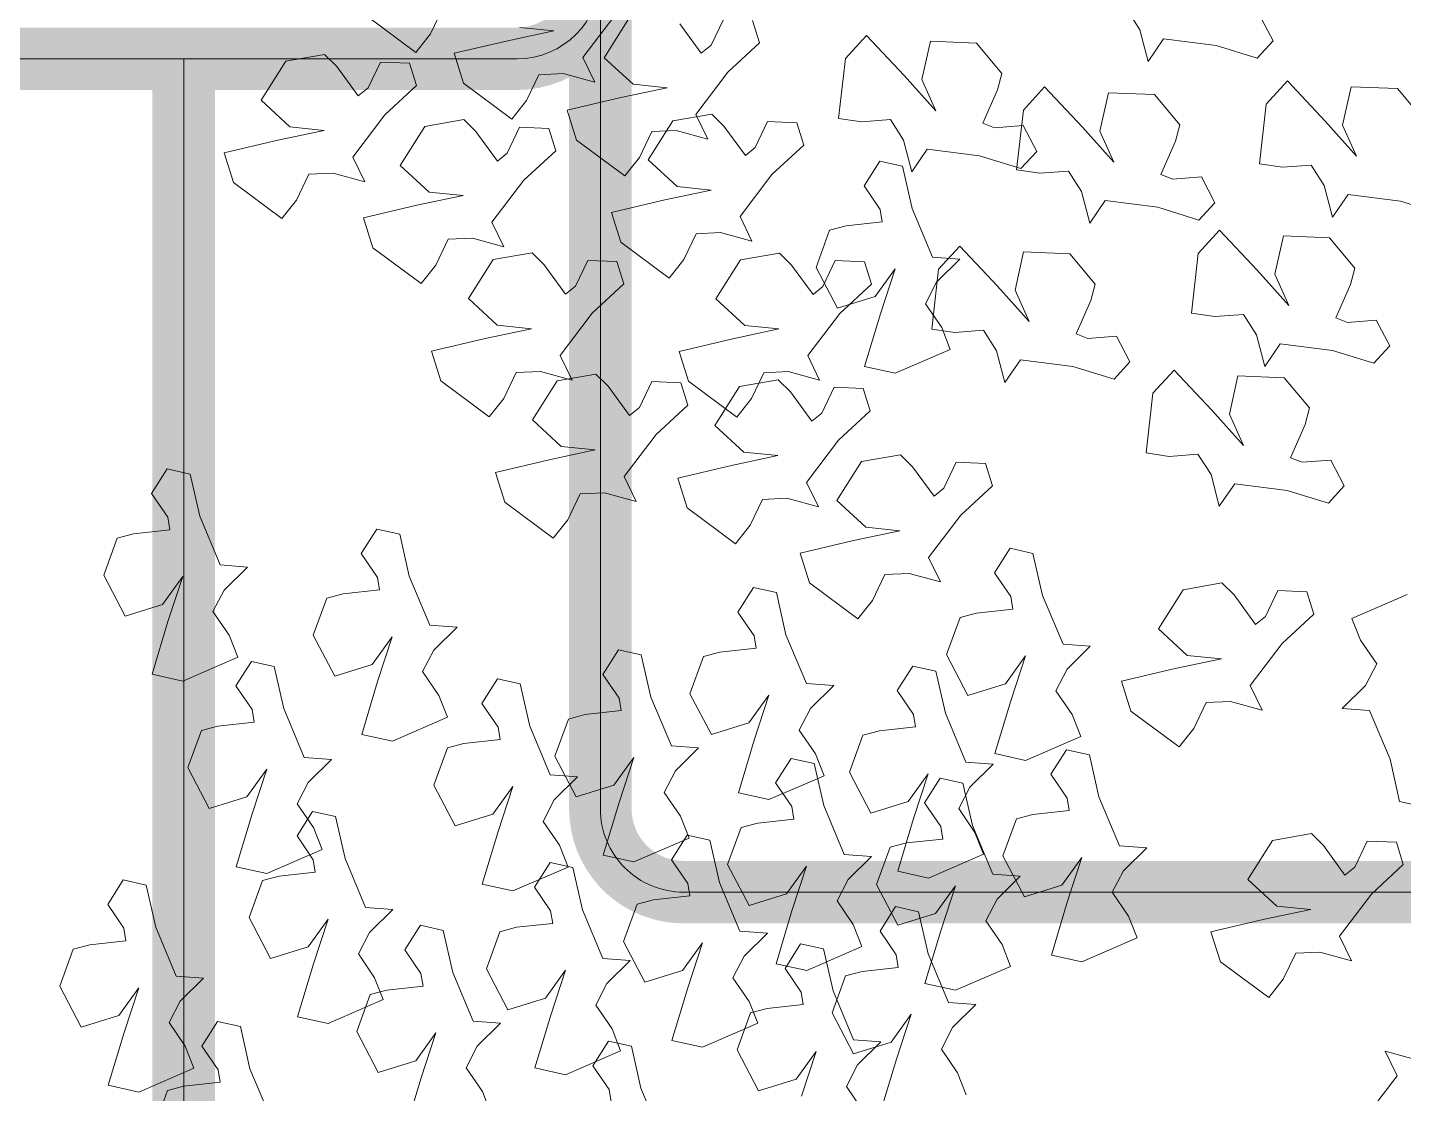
# Model space of a CAD drawing. Header units: metres. Extents: x 14 to 11050, y -346 to 476.
# Drawn here: x 221.737 to 222.397, y -218.548 to -218.037 of the extents above; entities that cross this region are included whole.
import ezdxf

# ---------------------------------------------------------------- set-up
doc = ezdxf.new("R2010")
doc.units = ezdxf.units.M
doc.linetypes.add('0', pattern=[0])
doc.layers.get('0').update_dxf_attribs({"color": 250, "linetype": '0', "lineweight": 20})
for name, color, linetype, lineweight in [('A-WALL', 250, 'Continuous', 20), ('ARBOLES', 86, 'Continuous', 0), ('baños', 140, 'Continuous', 0), ('muros bajitos', 252, 'Continuous', 5)]:
    doc.layers.add(name, color=color, linetype=linetype, lineweight=lineweight)
doc.layers.add('REVESTIMIENTO EXTERIOR', color=7, linetype='Continuous', lineweight=5, true_color=0xffdebd)
doc.styles.get("Standard").update_dxf_attribs({"font": 'arial.ttf', "height": 0.1875})

# ---------------------------------------------------------------- blocks, each defined once
blk = doc.blocks.new('TREES')
at = {"layer": 'ARBOLES', "color": 252, "true_color": 0x8da178}
for p, q in [((-0.01469, 0.10239), (-0.01225, 0.09926)), ((0.00963, 0.09947), (0.00703, 0.10347)), ((-0.01225, 0.09926), (-0.01041, 0.09423)), ((0.00731, 0.09642), (0.00963, 0.09947)), ((-0.01041, 0.09423), (-0.00825, 0.09816)), ((-0.00825, 0.09816), (0.00039, 0.09787)), ((0.00039, 0.09787), (0.00731, 0.09642)), ((-0.08021, 0.09457), (-0.08183, 0.09016)), ((-0.07396, 0.09128), (-0.07545, 0.09481)), ((-0.03863, 0.09457), (-0.04617, 0.09417)), ((-0.03404, 0.09004), (-0.03863, 0.09457)), ((-0.10253, 0.08619), (-0.09796, 0.09354)), ((-0.09563, 0.09324), (-0.09905, 0.0865)), ((-0.0833, 0.0887), (-0.08726, 0.09316)), ((-0.05666, 0.09413), (-0.05976, 0.09004)), ((-0.0499, 0.08818), (-0.05666, 0.09413)), ((-0.04617, 0.09417), (-0.04699, 0.0878)), ((0.01256, 0.09318), (0.00946, 0.08909)), ((0.01932, 0.08723), (0.01256, 0.09318)), ((0.02305, 0.09322), (0.02222, 0.08685)), ((0.03059, 0.09363), (0.02305, 0.09322)), ((0.03517, 0.08909), (0.03059, 0.09363)), ((-0.12768, 0.0877), (-0.12606, 0.0921)), ((-0.10763, 0.09009), (-0.11501, 0.08779)), ((-0.11323, 0.09013), (-0.10763, 0.09009)), ((-0.08183, 0.09016), (-0.0833, 0.0887)), ((-0.07868, 0.08602), (-0.07396, 0.09128)), ((-0.05976, 0.09004), (-0.05996, 0.08021)), ((-0.03451, 0.08729), (-0.03404, 0.09004)), ((-0.1382, 0.08957), (-0.12979, 0.08448)), ((-0.11501, 0.08779), (-0.12354, 0.08492)), ((-0.04423, 0.08293), (-0.0499, 0.08818)), ((-0.04699, 0.0878), (-0.04423, 0.08293)), ((-0.02688, 0.08848), (-0.02998, 0.0844)), ((-0.02012, 0.08253), (-0.02688, 0.08848)), ((-0.01639, 0.08852), (-0.01721, 0.08216)), ((-0.00885, 0.08893), (-0.01639, 0.08852)), ((-0.00426, 0.0844), (-0.00885, 0.08893)), ((0.00946, 0.08909), (0.00926, 0.07926)), ((-0.12979, 0.08448), (-0.12768, 0.0877)), ((-0.10021, 0.08235), (-0.10253, 0.08619)), ((-0.09905, 0.0865), (-0.09394, 0.08261)), ((-0.08324, 0.07867), (-0.07868, 0.08602)), ((-0.03639, 0.08163), (-0.03451, 0.08729)), ((0.02499, 0.08198), (0.01932, 0.08723)), ((0.02222, 0.08685), (0.02499, 0.08198)), ((-0.12354, 0.08492), (-0.12155, 0.08019)), ((-0.10941, 0.08273), (-0.10548, 0.08328)), ((-0.10548, 0.08328), (-0.10021, 0.08235)), ((-0.02998, 0.0844), (-0.03018, 0.07457)), ((-0.00472, 0.08164), (-0.00426, 0.0844)), ((-0.15083, 0.08104), (-0.15425, 0.07431)), ((-0.14461, 0.08275), (-0.15083, 0.08104)), ((-0.14246, 0.08097), (-0.14461, 0.08275)), ((-0.13541, 0.08237), (-0.13703, 0.07796)), ((-0.13065, 0.08262), (-0.13541, 0.08237)), ((-0.12916, 0.07909), (-0.13065, 0.08262)), ((-0.11103, 0.07832), (-0.10941, 0.08273)), ((-0.08835, 0.08257), (-0.09572, 0.08028)), ((-0.09394, 0.08261), (-0.08835, 0.08257)), ((-0.0344, 0.08108), (-0.03639, 0.08163)), ((-0.02977, 0.08188), (-0.0344, 0.08108)), ((-0.02717, 0.07788), (-0.02977, 0.08188)), ((-0.01445, 0.07729), (-0.02012, 0.08253)), ((-0.01721, 0.08216), (-0.01445, 0.07729)), ((-0.00661, 0.07599), (-0.00472, 0.08164)), ((-0.13851, 0.07651), (-0.14246, 0.08097)), ((-0.13388, 0.07382), (-0.12916, 0.07909)), ((-0.12155, 0.08019), (-0.11314, 0.0751)), ((-0.09572, 0.08028), (-0.10426, 0.0774)), ((-0.08066, 0.07898), (-0.08688, 0.07727)), ((-0.07851, 0.0772), (-0.08066, 0.07898)), ((-0.0667, 0.07885), (-0.07146, 0.0786)), ((-0.06521, 0.07532), (-0.0667, 0.07885)), ((-0.05996, 0.08021), (-0.05612, 0.08)), ((-0.05612, 0.08), (-0.05149, 0.0808)), ((-0.05149, 0.0808), (-0.04905, 0.07767)), ((0.00926, 0.07926), (0.0131, 0.07905)), ((0.0131, 0.07905), (0.01773, 0.07985)), ((0.01773, 0.07985), (0.02017, 0.07672)), ((-0.13703, 0.07796), (-0.13851, 0.07651)), ((-0.11314, 0.0751), (-0.11103, 0.07832)), ((-0.10426, 0.0774), (-0.10227, 0.07267)), ((-0.08688, 0.07727), (-0.0903, 0.07054)), ((-0.08093, 0.07484), (-0.08324, 0.07867)), ((-0.07456, 0.07274), (-0.07851, 0.0772)), ((-0.07146, 0.0786), (-0.07308, 0.07419)), ((-0.04905, 0.07767), (-0.04722, 0.07264)), ((-0.04722, 0.07264), (-0.04505, 0.07657)), ((-0.04505, 0.07657), (-0.03641, 0.07628)), ((-0.02949, 0.07483), (-0.02717, 0.07788)), ((0.02017, 0.07672), (0.022, 0.07169)), ((-0.15425, 0.07431), (-0.14915, 0.07041)), ((-0.12096, 0.07428), (-0.12718, 0.07257)), ((-0.11881, 0.0725), (-0.12096, 0.07428)), ((-0.09175, 0.0708), (-0.09013, 0.07521)), ((-0.09013, 0.07521), (-0.0862, 0.07576)), ((-0.0862, 0.07576), (-0.08093, 0.07484)), ((-0.06993, 0.07005), (-0.06521, 0.07532)), ((-0.03641, 0.07628), (-0.02949, 0.07483)), ((-0.03018, 0.07457), (-0.02634, 0.07435)), ((-0.02634, 0.07435), (-0.02171, 0.07515)), ((-0.02171, 0.07515), (-0.01926, 0.07202)), ((-0.00461, 0.07544), (-0.00661, 0.07599)), ((0.00002, 0.07624), (-0.00461, 0.07544)), ((0.00261, 0.07224), (0.00002, 0.07624)), ((0.022, 0.07169), (0.02417, 0.07562)), ((0.02417, 0.07562), (0.03281, 0.07534)), ((0.03281, 0.07534), (0.03973, 0.07388)), ((-0.13844, 0.06648), (-0.13388, 0.07382)), ((-0.12718, 0.07257), (-0.1306, 0.06584)), ((-0.11486, 0.06804), (-0.11881, 0.0725)), ((-0.11176, 0.0739), (-0.11338, 0.0695)), ((-0.107, 0.07415), (-0.11176, 0.0739)), ((-0.10551, 0.07062), (-0.107, 0.07415)), ((-0.10227, 0.07267), (-0.09385, 0.06758)), ((-0.07308, 0.07419), (-0.07456, 0.07274)), ((-0.0526, 0.07388), (-0.05477, 0.06963)), ((-0.0488, 0.0734), (-0.0526, 0.07388)), ((-0.0466, 0.06668), (-0.0488, 0.0734)), ((-0.01926, 0.07202), (-0.01743, 0.06699)), ((0.00029, 0.06918), (0.00261, 0.07224)), ((-0.14355, 0.07037), (-0.15093, 0.06808)), ((-0.14915, 0.07041), (-0.14355, 0.07037)), ((-0.11023, 0.06535), (-0.10551, 0.07062)), ((-0.09385, 0.06758), (-0.09175, 0.0708)), ((-0.0903, 0.07054), (-0.0852, 0.06664)), ((-0.07449, 0.06271), (-0.06993, 0.07005)), ((-0.01743, 0.06699), (-0.01527, 0.07092)), ((-0.01527, 0.07092), (-0.00663, 0.07064)), ((-0.00663, 0.07064), (0.00029, 0.06918)), ((-0.15093, 0.06808), (-0.15946, 0.0652)), ((-0.11338, 0.0695), (-0.11486, 0.06804)), ((-0.05477, 0.06963), (-0.05176, 0.06602)), ((0.00379, 0.06784), (0.00069, 0.06375)), ((0.01055, 0.06189), (0.00379, 0.06784)), ((0.01428, 0.06788), (0.01346, 0.06151)), ((0.02182, 0.06829), (0.01428, 0.06788)), ((0.02641, 0.06375), (0.02182, 0.06829)), ((-0.13613, 0.06264), (-0.13844, 0.06648)), ((-0.1306, 0.06584), (-0.1255, 0.06194)), ((-0.1148, 0.05801), (-0.11023, 0.06535)), ((-0.0796, 0.0666), (-0.08697, 0.06431)), ((-0.0852, 0.06664), (-0.0796, 0.0666)), ((-0.05176, 0.06602), (-0.05124, 0.06402)), ((-0.04252, 0.05906), (-0.0466, 0.06668)), ((-0.15946, 0.0652), (-0.15747, 0.06048)), ((-0.14695, 0.05861), (-0.14533, 0.06302)), ((-0.14533, 0.06302), (-0.1414, 0.06357)), ((-0.1414, 0.06357), (-0.13613, 0.06264)), ((-0.08697, 0.06431), (-0.09551, 0.06143)), ((-0.05124, 0.06402), (-0.05708, 0.06282)), ((0.00069, 0.06375), (0.00049, 0.05392)), ((0.02594, 0.061), (0.02641, 0.06375)), ((-0.1199, 0.0619), (-0.12728, 0.05961)), ((-0.1255, 0.06194), (-0.1199, 0.0619)), ((-0.09551, 0.06143), (-0.09352, 0.05671)), ((-0.07218, 0.05887), (-0.07449, 0.06271)), ((-0.0597, 0.06185), (-0.06133, 0.05561)), ((-0.05708, 0.06282), (-0.0597, 0.06185)), ((-0.03826, 0.06127), (-0.04136, 0.05718)), ((-0.0315, 0.05532), (-0.03826, 0.06127)), ((-0.02777, 0.06131), (-0.02859, 0.05494)), ((-0.02023, 0.06172), (-0.02777, 0.06131)), ((-0.01564, 0.05718), (-0.02023, 0.06172)), ((0.01622, 0.05665), (0.01055, 0.06189)), ((0.01346, 0.06151), (0.01622, 0.05665)), ((0.02406, 0.05535), (0.02594, 0.061)), ((-0.15747, 0.06048), (-0.14906, 0.05539)), ((-0.14906, 0.05539), (-0.14695, 0.05861)), ((-0.12728, 0.05961), (-0.13581, 0.05674)), ((-0.083, 0.05484), (-0.08138, 0.05925)), ((-0.08138, 0.05925), (-0.07745, 0.0598)), ((-0.07745, 0.0598), (-0.07218, 0.05887)), ((-0.03804, 0.05914), (-0.04252, 0.05906)), ((-0.04148, 0.05504), (-0.03804, 0.05914)), ((-0.13581, 0.05674), (-0.13382, 0.05201)), ((-0.11248, 0.05417), (-0.1148, 0.05801)), ((-0.09352, 0.05671), (-0.08511, 0.05162)), ((-0.06751, 0.05739), (-0.07373, 0.05568)), ((-0.06536, 0.05561), (-0.06751, 0.05739)), ((-0.05831, 0.05701), (-0.05993, 0.0526)), ((-0.05355, 0.05726), (-0.05831, 0.05701)), ((-0.05206, 0.05373), (-0.05355, 0.05726)), ((-0.05128, 0.05175), (-0.04845, 0.05658)), ((-0.04845, 0.05658), (-0.05015, 0.04905)), ((-0.04136, 0.05718), (-0.04156, 0.04735)), ((-0.01611, 0.05443), (-0.01564, 0.05718)), ((-0.1233, 0.05014), (-0.12168, 0.05455)), ((-0.12168, 0.05455), (-0.11775, 0.0551)), ((-0.11775, 0.0551), (-0.11248, 0.05417)), ((-0.08511, 0.05162), (-0.083, 0.05484)), ((-0.07373, 0.05568), (-0.07715, 0.04895)), ((-0.0614, 0.05115), (-0.06536, 0.05561)), ((-0.06133, 0.05561), (-0.0572, 0.04928)), ((-0.04297, 0.05136), (-0.04148, 0.05504)), ((-0.02583, 0.05007), (-0.0315, 0.05532)), ((-0.02859, 0.05494), (-0.02583, 0.05007)), ((-0.01799, 0.04878), (-0.01611, 0.05443)), ((0.00433, 0.05371), (0.00896, 0.05451)), ((0.00896, 0.05451), (0.0114, 0.05138)), ((0.02605, 0.0548), (0.02406, 0.05535)), ((0.03068, 0.0556), (0.02605, 0.0548)), ((0.03328, 0.0516), (0.03068, 0.0556)), ((-0.13382, 0.05201), (-0.12541, 0.04692)), ((-0.11403, 0.05193), (-0.11745, 0.0452)), ((-0.10781, 0.05364), (-0.11403, 0.05193)), ((-0.10566, 0.05186), (-0.10781, 0.05364)), ((-0.1017, 0.0474), (-0.10566, 0.05186)), ((-0.09861, 0.05326), (-0.10023, 0.04885)), ((-0.09385, 0.05351), (-0.09861, 0.05326)), ((-0.09236, 0.04998), (-0.09385, 0.05351)), ((-0.05993, 0.0526), (-0.0614, 0.05115)), ((-0.05678, 0.04846), (-0.05206, 0.05373)), ((0.00049, 0.05392), (0.00433, 0.05371)), ((-0.12541, 0.04692), (-0.1233, 0.05014)), ((-0.09708, 0.04471), (-0.09236, 0.04998)), ((-0.0572, 0.04928), (-0.05128, 0.05175)), ((-0.03996, 0.04775), (-0.04297, 0.05136)), ((0.0114, 0.05138), (0.01324, 0.04635)), ((0.01324, 0.04635), (0.0154, 0.05028)), ((0.0154, 0.05028), (0.02404, 0.05)), ((0.02404, 0.05), (0.03096, 0.04854)), ((0.03096, 0.04854), (0.03328, 0.0516)), ((-0.10023, 0.04885), (-0.1017, 0.0474)), ((-0.07715, 0.04895), (-0.07204, 0.04505)), ((-0.06134, 0.04112), (-0.05678, 0.04846)), ((-0.05015, 0.04905), (-0.05193, 0.04022)), ((-0.04156, 0.04735), (-0.03772, 0.04714)), ((-0.03822, 0.04432), (-0.03996, 0.04775)), ((-0.03772, 0.04714), (-0.03309, 0.04794)), ((-0.03309, 0.04794), (-0.03065, 0.04481)), ((-0.016, 0.04822), (-0.01799, 0.04878)), ((-0.01137, 0.04902), (-0.016, 0.04822)), ((-0.00877, 0.04502), (-0.01137, 0.04902)), ((-0.11745, 0.0452), (-0.11235, 0.0413)), ((-0.06645, 0.04501), (-0.07382, 0.04272)), ((-0.07204, 0.04505), (-0.06645, 0.04501)), ((-0.01109, 0.04197), (-0.00877, 0.04502)), ((-0.10164, 0.03737), (-0.09708, 0.04471)), ((-0.04684, 0.03958), (-0.03822, 0.04432)), ((-0.03065, 0.04481), (-0.02881, 0.03978)), ((-0.02881, 0.03978), (-0.02665, 0.04371)), ((-0.02665, 0.04371), (-0.01801, 0.04343)), ((-0.01801, 0.04343), (-0.01109, 0.04197)), ((-0.00146, 0.04438), (-0.00456, 0.04029)), ((0.0053, 0.03842), (-0.00146, 0.04438)), ((0.00903, 0.04442), (0.00821, 0.03805)), ((0.01657, 0.04482), (0.00903, 0.04442)), ((0.02116, 0.04029), (0.01657, 0.04482)), ((-0.10675, 0.04126), (-0.11412, 0.03897)), ((-0.11235, 0.0413), (-0.10675, 0.04126)), ((-0.07382, 0.04272), (-0.08236, 0.03984)), ((-0.05903, 0.03728), (-0.06134, 0.04112)), ((-0.11412, 0.03897), (-0.12266, 0.03609)), ((-0.08236, 0.03984), (-0.08037, 0.03512)), ((-0.05193, 0.04022), (-0.04684, 0.03958)), ((-0.00456, 0.04029), (-0.00476, 0.03046)), ((0.01097, 0.03318), (0.0053, 0.03842)), ((0.02069, 0.03754), (0.02116, 0.04029)), ((-0.12266, 0.03609), (-0.12067, 0.03137)), ((-0.09933, 0.03353), (-0.10164, 0.03737)), ((-0.06576, 0.03674), (-0.07198, 0.03504)), ((-0.06985, 0.03325), (-0.06823, 0.03766)), ((-0.06823, 0.03766), (-0.0643, 0.03821)), ((-0.06361, 0.03497), (-0.06576, 0.03674)), ((-0.0643, 0.03821), (-0.05903, 0.03728)), ((-0.05656, 0.03637), (-0.05818, 0.03196)), ((-0.0518, 0.03662), (-0.05656, 0.03637)), ((-0.05031, 0.03308), (-0.0518, 0.03662)), ((0.00821, 0.03805), (0.01097, 0.03318)), ((0.01881, 0.03188), (0.02069, 0.03754)), ((-0.11015, 0.0295), (-0.10853, 0.03391)), ((-0.10853, 0.03391), (-0.1046, 0.03446)), ((-0.1046, 0.03446), (-0.09933, 0.03353)), ((-0.09554, 0.03487), (-0.10176, 0.03316)), ((-0.09339, 0.03309), (-0.09554, 0.03487)), ((-0.08634, 0.03449), (-0.08796, 0.03009)), ((-0.08158, 0.03474), (-0.08634, 0.03449)), ((-0.08009, 0.03121), (-0.08158, 0.03474)), ((-0.08037, 0.03512), (-0.07195, 0.03003)), ((-0.07198, 0.03504), (-0.0754, 0.0283)), ((-0.05965, 0.03051), (-0.06361, 0.03497)), ((-0.10176, 0.03316), (-0.10518, 0.02643)), ((-0.08944, 0.02863), (-0.09339, 0.03309)), ((-0.07195, 0.03003), (-0.06985, 0.03325)), ((-0.05818, 0.03196), (-0.05965, 0.03051)), ((-0.05503, 0.02782), (-0.05031, 0.03308)), ((0.02081, 0.03133), (0.01881, 0.03188)), ((0.02543, 0.03213), (0.02081, 0.03133)), ((0.02803, 0.02813), (0.02543, 0.03213)), ((-0.12067, 0.03137), (-0.11226, 0.02628)), ((-0.11226, 0.02628), (-0.11015, 0.0295)), ((-0.08796, 0.03009), (-0.08944, 0.02863)), ((-0.08481, 0.02594), (-0.08009, 0.03121)), ((-0.00476, 0.03046), (-0.00092, 0.03025)), ((-0.00092, 0.03025), (0.00371, 0.03105)), ((0.00371, 0.03105), (0.00615, 0.02792)), ((-0.0754, 0.0283), (-0.07029, 0.02441)), ((-0.05959, 0.02047), (-0.05503, 0.02782)), ((0.00615, 0.02792), (0.00799, 0.02289)), ((0.02571, 0.02508), (0.02803, 0.02813)), ((-0.10518, 0.02643), (-0.10008, 0.02253)), ((-0.08938, 0.0186), (-0.08481, 0.02594)), ((-0.04473, 0.0264), (-0.05095, 0.0247)), ((-0.04257, 0.02462), (-0.04473, 0.0264)), ((-0.03552, 0.02603), (-0.03714, 0.02162)), ((-0.03076, 0.02627), (-0.03552, 0.02603)), ((-0.02927, 0.02274), (-0.03076, 0.02627)), ((0.00799, 0.02289), (0.01015, 0.02681)), ((0.01015, 0.02681), (0.01879, 0.02653)), ((0.01879, 0.02653), (0.02571, 0.02508)), ((-0.10008, 0.02253), (-0.09448, 0.0225)), ((-0.0647, 0.02437), (-0.07207, 0.02208)), ((-0.07029, 0.02441), (-0.0647, 0.02437)), ((-0.05095, 0.0247), (-0.05436, 0.01796)), ((-0.03862, 0.02016), (-0.04257, 0.02462)), ((-0.03399, 0.01748), (-0.02927, 0.02274)), ((-0.09448, 0.0225), (-0.10186, 0.0202)), ((-0.07207, 0.02208), (-0.08061, 0.0192)), ((-0.05728, 0.01664), (-0.05959, 0.02047)), ((-0.03714, 0.02162), (-0.03862, 0.02016)), ((-0.10186, 0.0202), (-0.11039, 0.01733)), ((-0.08706, 0.01476), (-0.08938, 0.0186)), ((-0.08061, 0.0192), (-0.07862, 0.01447)), ((-0.11039, 0.01733), (-0.1084, 0.0126)), ((-0.0681, 0.01261), (-0.06648, 0.01701)), ((-0.06648, 0.01701), (-0.06255, 0.01757)), ((-0.06255, 0.01757), (-0.05728, 0.01664)), ((-0.05436, 0.01796), (-0.04926, 0.01407)), ((-0.03856, 0.01013), (-0.03399, 0.01748)), ((-0.09788, 0.01073), (-0.09626, 0.01514)), ((-0.09626, 0.01514), (-0.09233, 0.01569)), ((-0.09233, 0.01569), (-0.08706, 0.01476)), ((-0.07862, 0.01447), (-0.07021, 0.00938)), ((-0.04366, 0.01403), (-0.05104, 0.01174)), ((-0.04926, 0.01407), (-0.04366, 0.01403)), ((-0.16389, 0.01286), (-0.16606, 0.00861)), ((-0.16009, 0.01238), (-0.16389, 0.01286)), ((-0.15789, 0.00566), (-0.16009, 0.01238)), ((-0.1084, 0.0126), (-0.09999, 0.00751)), ((-0.07021, 0.00938), (-0.0681, 0.01261)), ((-0.05104, 0.01174), (-0.05957, 0.00886)), ((-0.02543, 0.01286), (-0.0276, 0.00861)), ((-0.02163, 0.01238), (-0.02543, 0.01286)), ((-0.01943, 0.00566), (-0.02163, 0.01238)), ((0.03991, 0.01142), (0.03129, 0.00668)), ((-0.09999, 0.00751), (-0.09788, 0.01073)), ((-0.03624, 0.0063), (-0.03856, 0.01013)), ((0.00959, 0.01046), (0.00337, 0.00875)), ((0.01174, 0.00868), (0.00959, 0.01046)), ((0.0188, 0.01008), (0.01717, 0.00567)), ((0.02356, 0.01033), (0.0188, 0.01008)), ((0.02504, 0.0068), (0.02356, 0.01033)), ((-0.16606, 0.00861), (-0.16305, 0.005)), ((-0.05957, 0.00886), (-0.05758, 0.00413)), ((-0.04544, 0.00667), (-0.04151, 0.00722)), ((-0.04151, 0.00722), (-0.03624, 0.0063)), ((-0.0276, 0.00861), (-0.02459, 0.005)), ((0.00337, 0.00875), (-0.00005, 0.00202)), ((0.0157, 0.00422), (0.01174, 0.00868)), ((0.02032, 0.00153), (0.02504, 0.0068)), ((-0.16305, 0.005), (-0.16253, 0.003)), ((-0.15381, -0.00196), (-0.15789, 0.00566)), ((-0.12884, 0.00629), (-0.13101, 0.00204)), ((-0.12504, 0.00581), (-0.12884, 0.00629)), ((-0.12284, -0.00091), (-0.12504, 0.00581)), ((-0.04706, 0.00226), (-0.04544, 0.00667)), ((-0.02459, 0.005), (-0.02407, 0.003)), ((-0.01535, -0.00196), (-0.01943, 0.00566)), ((0.01717, 0.00567), (0.0157, 0.00422)), ((0.03129, 0.00668), (0.03303, 0.00325)), ((-0.16253, 0.003), (-0.16837, 0.0018)), ((-0.06662, 0.00254), (-0.06879, -0.00171)), ((-0.06282, 0.00206), (-0.06662, 0.00254)), ((-0.05758, 0.00413), (-0.04917, -0.00096)), ((-0.04917, -0.00096), (-0.04706, 0.00226)), ((-0.02407, 0.003), (-0.02991, 0.0018)), ((0.03303, 0.00325), (0.03604, -0.00036)), ((-0.17098, 0.00083), (-0.17261, -0.00541)), ((-0.16837, 0.0018), (-0.17098, 0.00083)), ((-0.13101, 0.00204), (-0.128, -0.00157)), ((-0.06062, -0.00466), (-0.06282, 0.00206)), ((-0.03253, 0.00083), (-0.03416, -0.00541)), ((-0.02991, 0.0018), (-0.03253, 0.00083)), ((-0.00005, 0.00202), (0.00506, -0.00188)), ((0.01576, -0.00581), (0.02032, 0.00153)), ((-0.14933, -0.00188), (-0.15381, -0.00196)), ((-0.15277, -0.00598), (-0.14933, -0.00188)), ((-0.128, -0.00157), (-0.12748, -0.00357)), ((-0.11876, -0.00854), (-0.12284, -0.00091)), ((-0.06879, -0.00171), (-0.06578, -0.00532)), ((-0.01087, -0.00188), (-0.01535, -0.00196)), ((-0.01431, -0.00598), (-0.01087, -0.00188)), ((0.01066, -0.00192), (0.00328, -0.00421)), ((0.00506, -0.00188), (0.01066, -0.00192)), ((0.03604, -0.00036), (0.03455, -0.00404)), ((-0.16257, -0.00927), (-0.15973, -0.00444)), ((-0.15973, -0.00444), (-0.16144, -0.01197)), ((-0.12748, -0.00357), (-0.13332, -0.00477)), ((-0.02411, -0.00927), (-0.02128, -0.00444)), ((-0.02128, -0.00444), (-0.02298, -0.01197)), ((0.00328, -0.00421), (-0.00526, -0.00709)), ((0.03455, -0.00404), (0.03111, -0.00814)), ((-0.17261, -0.00541), (-0.16849, -0.01174)), ((-0.15426, -0.00966), (-0.15277, -0.00598)), ((-0.13593, -0.00574), (-0.13756, -0.01198)), ((-0.13332, -0.00477), (-0.13593, -0.00574)), ((-0.06578, -0.00532), (-0.06526, -0.00732)), ((-0.05654, -0.01229), (-0.06062, -0.00466)), ((-0.03416, -0.00541), (-0.03004, -0.01174)), ((-0.0158, -0.00966), (-0.01431, -0.00598)), ((0.01808, -0.00965), (0.01576, -0.00581)), ((-0.11428, -0.00845), (-0.11876, -0.00854)), ((-0.11772, -0.01255), (-0.11428, -0.00845)), ((-0.0711, -0.00852), (-0.07371, -0.00949)), ((-0.06526, -0.00732), (-0.0711, -0.00852)), ((-0.03945, -0.0078), (-0.04162, -0.01205)), ((-0.03565, -0.00828), (-0.03945, -0.0078)), ((-0.03345, -0.015), (-0.03565, -0.00828)), ((-0.00526, -0.00709), (-0.00327, -0.01181)), ((0.00887, -0.00927), (0.0128, -0.00872)), ((0.0128, -0.00872), (0.01808, -0.00965)), ((0.03111, -0.00814), (0.03559, -0.00805)), ((0.03559, -0.00805), (0.03967, -0.01568)), ((-0.16849, -0.01174), (-0.16257, -0.00927)), ((-0.15125, -0.01327), (-0.15426, -0.00966)), ((-0.12752, -0.01584), (-0.12468, -0.01101)), ((-0.12468, -0.01101), (-0.12639, -0.01854)), ((-0.08765, -0.00968), (-0.08982, -0.01393)), ((-0.08385, -0.01016), (-0.08765, -0.00968)), ((-0.08165, -0.01688), (-0.08385, -0.01016)), ((-0.07371, -0.00949), (-0.07534, -0.01573)), ((-0.03004, -0.01174), (-0.02411, -0.00927)), ((-0.01279, -0.01327), (-0.0158, -0.00966)), ((0.00725, -0.01368), (0.00887, -0.00927)), ((-0.16144, -0.01197), (-0.16321, -0.0208)), ((-0.14951, -0.0167), (-0.15125, -0.01327)), ((-0.13756, -0.01198), (-0.13344, -0.01831)), ((-0.1192, -0.01623), (-0.11772, -0.01255)), ((-0.05206, -0.0122), (-0.05654, -0.01229)), ((-0.0555, -0.0163), (-0.05206, -0.0122)), ((-0.04162, -0.01205), (-0.03861, -0.01566)), ((-0.02298, -0.01197), (-0.02476, -0.0208)), ((-0.01106, -0.0167), (-0.01279, -0.01327)), ((-0.00327, -0.01181), (0.00515, -0.0169)), ((-0.08982, -0.01393), (-0.08681, -0.01753)), ((-0.07534, -0.01573), (-0.07122, -0.02206)), ((-0.0653, -0.01959), (-0.06246, -0.01476)), ((-0.06246, -0.01476), (-0.06417, -0.02229)), ((-0.03861, -0.01566), (-0.03809, -0.01767)), ((-0.02937, -0.02263), (-0.03345, -0.015)), ((0.00515, -0.0169), (0.00725, -0.01368)), ((0.03967, -0.01568), (0.04187, -0.0224)), ((-0.15813, -0.02144), (-0.14951, -0.0167)), ((-0.14724, -0.01718), (-0.14941, -0.02142)), ((-0.14344, -0.01766), (-0.14724, -0.01718)), ((-0.14124, -0.02438), (-0.14344, -0.01766)), ((-0.13344, -0.01831), (-0.12752, -0.01584)), ((-0.1162, -0.01984), (-0.1192, -0.01623)), ((-0.10692, -0.01625), (-0.10909, -0.0205)), ((-0.10312, -0.01673), (-0.10692, -0.01625)), ((-0.10092, -0.02345), (-0.10312, -0.01673)), ((-0.08681, -0.01753), (-0.08629, -0.01954)), ((-0.07757, -0.0245), (-0.08165, -0.01688)), ((-0.05698, -0.01998), (-0.0555, -0.0163)), ((-0.03809, -0.01767), (-0.04393, -0.01886)), ((-0.01967, -0.02144), (-0.01106, -0.0167)), ((-0.12639, -0.01854), (-0.12816, -0.02737)), ((-0.11446, -0.02327), (-0.1162, -0.01984)), ((-0.08629, -0.01954), (-0.09213, -0.02073)), ((-0.07122, -0.02206), (-0.0653, -0.01959)), ((-0.05398, -0.02359), (-0.05698, -0.01998)), ((-0.04654, -0.01983), (-0.04818, -0.02607)), ((-0.04393, -0.01886), (-0.04654, -0.01983)), ((-0.01317, -0.01907), (-0.01533, -0.02332)), ((-0.00936, -0.01955), (-0.01317, -0.01907)), ((-0.00716, -0.02627), (-0.00936, -0.01955)), ((-0.16321, -0.0208), (-0.15813, -0.02144)), ((-0.14941, -0.02142), (-0.1464, -0.02503)), ((-0.10909, -0.0205), (-0.10608, -0.02411)), ((-0.09475, -0.02171), (-0.09638, -0.02795)), ((-0.09213, -0.02073), (-0.09475, -0.02171)), ((-0.06417, -0.02229), (-0.06594, -0.03112)), ((-0.02476, -0.0208), (-0.01967, -0.02144)), ((0.04187, -0.0224), (0.04567, -0.02288)), ((-0.13716, -0.032), (-0.14124, -0.02438)), ((-0.12307, -0.02801), (-0.11446, -0.02327)), ((-0.10608, -0.02411), (-0.10556, -0.02611)), ((-0.09684, -0.03107), (-0.10092, -0.02345)), ((-0.07309, -0.02441), (-0.07757, -0.0245)), ((-0.07653, -0.02852), (-0.07309, -0.02441)), ((-0.05785, -0.0247), (-0.06002, -0.02894)), ((-0.05405, -0.02517), (-0.05785, -0.0247)), ((-0.05224, -0.02702), (-0.05398, -0.02359)), ((-0.02489, -0.02254), (-0.02937, -0.02263)), ((-0.02833, -0.02664), (-0.02489, -0.02254)), ((-0.01533, -0.02332), (-0.01233, -0.02693)), ((-0.1464, -0.02503), (-0.14588, -0.02704)), ((-0.10556, -0.02611), (-0.1114, -0.0273)), ((-0.08633, -0.0318), (-0.0835, -0.02697)), ((-0.0835, -0.02697), (-0.0852, -0.03451)), ((-0.05185, -0.0319), (-0.05405, -0.02517)), ((-0.04818, -0.02607), (-0.04405, -0.0324)), ((-0.03813, -0.02993), (-0.0353, -0.0251)), ((-0.0353, -0.0251), (-0.037, -0.03263)), ((-0.03332, -0.02564), (-0.03548, -0.02989)), ((-0.02951, -0.02612), (-0.03332, -0.02564)), ((-0.02982, -0.03032), (-0.02833, -0.02664)), ((-0.02731, -0.03284), (-0.02951, -0.02612)), ((-0.01233, -0.02693), (-0.0118, -0.02893)), ((-0.00309, -0.0339), (-0.00716, -0.02627)), ((-0.15433, -0.02921), (-0.15596, -0.03545)), ((-0.15172, -0.02823), (-0.15433, -0.02921)), ((-0.14588, -0.02704), (-0.15172, -0.02823)), ((-0.12816, -0.02737), (-0.12307, -0.02801)), ((-0.11401, -0.02828), (-0.11564, -0.03452)), ((-0.1114, -0.0273), (-0.11401, -0.02828)), ((-0.09638, -0.02795), (-0.09226, -0.03427)), ((-0.07802, -0.0322), (-0.07653, -0.02852)), ((-0.06085, -0.03176), (-0.05224, -0.02702)), ((-0.06002, -0.02894), (-0.05701, -0.03255)), ((-0.0118, -0.02893), (-0.01764, -0.03013)), ((0.02799, -0.02897), (0.02177, -0.03068)), ((0.03015, -0.03075), (0.02799, -0.02897)), ((0.04196, -0.0291), (0.0372, -0.02935)), ((0.04344, -0.03263), (0.04196, -0.0291)), ((-0.09236, -0.03099), (-0.09684, -0.03107)), ((-0.0958, -0.03509), (-0.09236, -0.03099)), ((-0.06594, -0.03112), (-0.06085, -0.03176)), ((-0.04405, -0.0324), (-0.03813, -0.02993)), ((-0.03548, -0.02989), (-0.03248, -0.0335)), ((-0.02681, -0.03393), (-0.02982, -0.03032)), ((-0.02026, -0.0311), (-0.02189, -0.03734)), ((-0.01764, -0.03013), (-0.02026, -0.0311)), ((0.02177, -0.03068), (0.01835, -0.03741)), ((0.0341, -0.03521), (0.03015, -0.03075)), ((0.0372, -0.02935), (0.03558, -0.03376)), ((-0.13268, -0.03191), (-0.13716, -0.032)), ((-0.13612, -0.03601), (-0.13268, -0.03191)), ((-0.1056, -0.03838), (-0.10276, -0.03355)), ((-0.10276, -0.03355), (-0.10447, -0.04108)), ((-0.09226, -0.03427), (-0.08633, -0.0318)), ((-0.07501, -0.0358), (-0.07802, -0.0322)), ((-0.05701, -0.03255), (-0.05649, -0.03456)), ((-0.04777, -0.03952), (-0.05185, -0.0319)), ((-0.037, -0.03263), (-0.03878, -0.04146)), ((-0.03248, -0.0335), (-0.03196, -0.03551)), ((-0.02324, -0.04047), (-0.02731, -0.03284)), ((0.03872, -0.0379), (0.04344, -0.03263)), ((-0.15596, -0.03545), (-0.15184, -0.04177)), ((-0.14592, -0.0393), (-0.14308, -0.03447)), ((-0.14308, -0.03447), (-0.14479, -0.04201)), ((-0.11564, -0.03452), (-0.11152, -0.04085)), ((-0.09728, -0.03877), (-0.0958, -0.03509)), ((-0.0852, -0.03451), (-0.08698, -0.04334)), ((-0.07328, -0.03924), (-0.07501, -0.0358)), ((-0.06233, -0.03575), (-0.06495, -0.03673)), ((-0.05649, -0.03456), (-0.06233, -0.03575)), ((-0.03196, -0.03551), (-0.03779, -0.0367)), ((-0.02507, -0.03736), (-0.02681, -0.03393)), ((0.0014, -0.03381), (-0.00309, -0.0339)), ((-0.00204, -0.03791), (0.0014, -0.03381)), ((0.03558, -0.03376), (0.0341, -0.03521)), ((-0.1376, -0.03969), (-0.13612, -0.03601)), ((-0.06495, -0.03673), (-0.06658, -0.04297)), ((-0.04041, -0.03767), (-0.04204, -0.04391)), ((-0.03779, -0.0367), (-0.04041, -0.03767)), ((-0.03369, -0.0421), (-0.02507, -0.03736)), ((-0.02189, -0.03734), (-0.01777, -0.04367)), ((-0.01184, -0.0412), (-0.00901, -0.03637)), ((-0.00901, -0.03637), (-0.01072, -0.0439)), ((-0.00353, -0.04159), (-0.00204, -0.03791)), ((0.01835, -0.03741), (0.02346, -0.04131)), ((0.03416, -0.04524), (0.03872, -0.0379)), ((-0.15184, -0.04177), (-0.14592, -0.0393)), ((-0.1346, -0.0433), (-0.1376, -0.03969)), ((-0.11152, -0.04085), (-0.1056, -0.03838)), ((-0.09428, -0.04238), (-0.09728, -0.03877)), ((-0.08189, -0.04398), (-0.07328, -0.03924)), ((-0.07364, -0.03879), (-0.0758, -0.04304)), ((-0.06983, -0.03927), (-0.07364, -0.03879)), ((-0.06763, -0.04599), (-0.06983, -0.03927)), ((-0.04329, -0.03943), (-0.04777, -0.03952)), ((-0.04673, -0.04353), (-0.04329, -0.03943)), ((-0.01876, -0.04038), (-0.02324, -0.04047)), ((-0.02219, -0.04448), (-0.01876, -0.04038)), ((-0.14479, -0.04201), (-0.14656, -0.05084)), ((-0.13497, -0.04066), (-0.13714, -0.04491)), ((-0.13117, -0.04114), (-0.13497, -0.04066)), ((-0.12897, -0.04786), (-0.13117, -0.04114)), ((-0.10447, -0.04108), (-0.10624, -0.04991)), ((-0.09254, -0.04581), (-0.09428, -0.04238)), ((-0.05653, -0.04682), (-0.0537, -0.04199)), ((-0.0537, -0.04199), (-0.0554, -0.04953)), ((-0.03878, -0.04146), (-0.03369, -0.0421)), ((-0.01777, -0.04367), (-0.01184, -0.0412)), ((-0.00052, -0.0452), (-0.00353, -0.04159)), ((0.02906, -0.04135), (0.02168, -0.04364)), ((0.02346, -0.04131), (0.02906, -0.04135)), ((-0.13714, -0.04491), (-0.13413, -0.04852)), ((-0.13286, -0.04674), (-0.1346, -0.0433)), ((-0.08698, -0.04334), (-0.08189, -0.04398)), ((-0.0758, -0.04304), (-0.0728, -0.04664)), ((-0.06658, -0.04297), (-0.06245, -0.04929)), ((-0.04822, -0.04721), (-0.04673, -0.04353)), ((-0.04204, -0.04391), (-0.03792, -0.05024)), ((-0.03199, -0.04777), (-0.02916, -0.04294)), ((-0.02916, -0.04294), (-0.03087, -0.05048)), ((-0.02368, -0.04816), (-0.02219, -0.04448)), ((-0.01072, -0.0439), (-0.01249, -0.05273)), ((0.02168, -0.04364), (0.01314, -0.04652)), ((-0.14147, -0.05148), (-0.13286, -0.04674)), ((-0.10116, -0.05055), (-0.09254, -0.04581)), ((-0.09554, -0.04536), (-0.0977, -0.04961)), ((-0.09173, -0.04584), (-0.09554, -0.04536)), ((-0.08953, -0.05256), (-0.09173, -0.04584)), ((-0.0728, -0.04664), (-0.07227, -0.04865)), ((-0.06356, -0.05361), (-0.06763, -0.04599)), ((-0.06245, -0.04929), (-0.05653, -0.04682)), ((-0.04521, -0.05082), (-0.04822, -0.04721)), ((-0.03859, -0.04723), (-0.04075, -0.05148)), ((-0.03478, -0.04771), (-0.03859, -0.04723)), ((0.00121, -0.04863), (-0.00052, -0.0452)), ((0.01314, -0.04652), (0.01514, -0.05124)), ((0.03648, -0.04908), (0.03416, -0.04524)), ((-0.13413, -0.04852), (-0.13361, -0.05052)), ((-0.12489, -0.05549), (-0.12897, -0.04786)), ((-0.07227, -0.04865), (-0.07811, -0.04984)), ((-0.03792, -0.05024), (-0.03199, -0.04777)), ((-0.03258, -0.05443), (-0.03478, -0.04771)), ((-0.02067, -0.05177), (-0.02368, -0.04816)), ((-0.0074, -0.05337), (0.00121, -0.04863)), ((0.02565, -0.05311), (0.02727, -0.0487)), ((0.02727, -0.0487), (0.03121, -0.04815)), ((0.03121, -0.04815), (0.03648, -0.04908)), ((-0.14656, -0.05084), (-0.14147, -0.05148)), ((-0.13945, -0.05172), (-0.14207, -0.05269)), ((-0.13361, -0.05052), (-0.13945, -0.05172)), ((-0.10624, -0.04991), (-0.10116, -0.05055)), ((-0.0977, -0.04961), (-0.0947, -0.05321)), ((-0.08073, -0.05082), (-0.08236, -0.05706)), ((-0.07811, -0.04984), (-0.08073, -0.05082)), ((-0.0554, -0.04953), (-0.05718, -0.05836)), ((-0.04347, -0.05426), (-0.04521, -0.05082)), ((-0.04075, -0.05148), (-0.03774, -0.05509)), ((-0.03087, -0.05048), (-0.03264, -0.0593)), ((0.01514, -0.05124), (0.02355, -0.05633)), ((-0.14207, -0.05269), (-0.1437, -0.05893)), ((-0.0947, -0.05321), (-0.09417, -0.05522)), ((-0.08546, -0.06018), (-0.08953, -0.05256)), ((-0.05907, -0.05352), (-0.06356, -0.05361)), ((-0.06251, -0.05762), (-0.05907, -0.05352)), ((-0.01894, -0.0552), (-0.02067, -0.05177)), ((-0.01249, -0.05273), (-0.0074, -0.05337)), ((0.02355, -0.05633), (0.02565, -0.05311)), ((-0.16476, -0.05473), (-0.16692, -0.05898)), ((-0.16095, -0.05521), (-0.16476, -0.05473)), ((-0.15875, -0.06193), (-0.16095, -0.05521)), ((-0.12041, -0.0554), (-0.12489, -0.05549)), ((-0.12385, -0.0595), (-0.12041, -0.0554)), ((-0.09417, -0.05522), (-0.10001, -0.05641)), ((-0.07231, -0.06091), (-0.06948, -0.05608)), ((-0.06948, -0.05608), (-0.07119, -0.06362)), ((-0.05349, -0.05473), (-0.05565, -0.05898)), ((-0.04968, -0.05521), (-0.05349, -0.05473)), ((-0.05209, -0.059), (-0.04347, -0.05426)), ((-0.04748, -0.06193), (-0.04968, -0.05521)), ((-0.03774, -0.05509), (-0.03722, -0.0571)), ((-0.02851, -0.06206), (-0.03258, -0.05443)), ((-0.02755, -0.05994), (-0.01894, -0.0552)), ((-0.13365, -0.06279), (-0.13082, -0.05796)), ((-0.13082, -0.05796), (-0.13252, -0.06549)), ((-0.11569, -0.05756), (-0.11785, -0.0618)), ((-0.11188, -0.05803), (-0.11569, -0.05756)), ((-0.10968, -0.06476), (-0.11188, -0.05803)), ((-0.10263, -0.05739), (-0.10426, -0.06363)), ((-0.10001, -0.05641), (-0.10263, -0.05739)), ((-0.08236, -0.05706), (-0.07824, -0.06338)), ((-0.064, -0.06131), (-0.06251, -0.05762)), ((-0.05718, -0.05836), (-0.05209, -0.059)), ((-0.04306, -0.05829), (-0.04568, -0.05926)), ((-0.03722, -0.0571), (-0.04306, -0.05829)), ((-0.16692, -0.05898), (-0.16391, -0.06259)), ((-0.1437, -0.05893), (-0.13957, -0.06526)), ((-0.12534, -0.06318), (-0.12385, -0.0595)), ((-0.08097, -0.06009), (-0.08546, -0.06018)), ((-0.08441, -0.0642), (-0.08097, -0.06009)), ((-0.05565, -0.05898), (-0.05265, -0.06259)), ((-0.04568, -0.05926), (-0.04731, -0.0655)), ((-0.03264, -0.0593), (-0.02755, -0.05994)), ((-0.16391, -0.06259), (-0.16339, -0.06459)), ((-0.15468, -0.06956), (-0.15875, -0.06193)), ((-0.13957, -0.06526), (-0.13365, -0.06279)), ((-0.11785, -0.0618), (-0.11485, -0.06541)), ((-0.09421, -0.06748), (-0.09138, -0.06266)), ((-0.09138, -0.06266), (-0.09309, -0.07019)), ((-0.07824, -0.06338), (-0.07231, -0.06091)), ((-0.06099, -0.06491), (-0.064, -0.06131)), ((-0.05265, -0.06259), (-0.05212, -0.06459)), ((-0.04341, -0.06956), (-0.04748, -0.06193)), ((-0.02402, -0.06197), (-0.02851, -0.06206)), ((-0.02746, -0.06607), (-0.02402, -0.06197)), ((-0.16339, -0.06459), (-0.16923, -0.06579)), ((-0.12233, -0.06679), (-0.12534, -0.06318)), ((-0.10561, -0.07238), (-0.10968, -0.06476)), ((-0.10426, -0.06363), (-0.10014, -0.06996)), ((-0.0859, -0.06788), (-0.08441, -0.0642)), ((-0.07119, -0.06362), (-0.07296, -0.07245)), ((-0.05926, -0.06835), (-0.06099, -0.06491)), ((-0.05212, -0.06459), (-0.05796, -0.06579)), ((-0.03726, -0.06936), (-0.03443, -0.06453)), ((-0.03443, -0.06453), (-0.03613, -0.07207)), ((0.04333, -0.06329), (0.04565, -0.06712)), ((0.0486, -0.06421), (0.04333, -0.06329)), ((-0.17185, -0.06676), (-0.17348, -0.073)), ((-0.16923, -0.06579), (-0.17185, -0.06676)), ((-0.13252, -0.06549), (-0.1343, -0.07432)), ((-0.12059, -0.07022), (-0.12233, -0.06679)), ((-0.11432, -0.06742), (-0.12016, -0.06861)), ((-0.11485, -0.06541), (-0.11432, -0.06742)), ((-0.10014, -0.06996), (-0.09421, -0.06748)), ((-0.06058, -0.06676), (-0.06221, -0.073)), ((-0.05796, -0.06579), (-0.06058, -0.06676)), ((-0.04731, -0.0655), (-0.04319, -0.07183)), ((-0.02895, -0.06975), (-0.02746, -0.06607)), ((0.04565, -0.06712), (0.04108, -0.07447)), ((-0.15019, -0.06947), (-0.15468, -0.06956)), ((-0.15363, -0.07357), (-0.15019, -0.06947)), ((-0.12278, -0.06958), (-0.12441, -0.07583)), ((-0.12016, -0.06861), (-0.12278, -0.06958)), ((-0.08289, -0.07148), (-0.0859, -0.06788)), ((-0.06787, -0.07309), (-0.05926, -0.06835)), ((-0.03892, -0.06947), (-0.04341, -0.06956)), ((-0.04319, -0.07183), (-0.03726, -0.06936)), ((-0.04236, -0.07357), (-0.03892, -0.06947)), ((-0.02594, -0.07336), (-0.02895, -0.06975)), ((-0.12921, -0.07496), (-0.12059, -0.07022)), ((-0.09309, -0.07019), (-0.09486, -0.07902)), ((-0.08116, -0.07492), (-0.08289, -0.07148)), ((-0.17348, -0.073), (-0.16936, -0.07933)), ((-0.16343, -0.07686), (-0.1606, -0.07203)), ((-0.1606, -0.07203), (-0.1623, -0.07956)), ((-0.15512, -0.07725), (-0.15363, -0.07357)), ((-0.10113, -0.07229), (-0.10561, -0.07238)), ((-0.10456, -0.07639), (-0.10113, -0.07229)), ((-0.08327, -0.07352), (-0.08544, -0.07777)), ((-0.07947, -0.074), (-0.08327, -0.07352)), ((-0.07727, -0.08072), (-0.07947, -0.074)), ((-0.07296, -0.07245), (-0.06787, -0.07309)), ((-0.06221, -0.073), (-0.05809, -0.07933)), ((-0.05216, -0.07686), (-0.04933, -0.07203)), ((-0.04933, -0.07203), (-0.05103, -0.07956)), ((-0.04385, -0.07725), (-0.04236, -0.07357)), ((-0.03613, -0.07207), (-0.03791, -0.08089)), ((-0.02421, -0.07679), (-0.02594, -0.07336)), ((-0.14724, -0.07632), (-0.14941, -0.08057)), ((-0.14344, -0.0768), (-0.14724, -0.07632)), ((-0.1343, -0.07432), (-0.12921, -0.07496)), ((-0.12441, -0.07583), (-0.12029, -0.08215)), ((-0.11436, -0.07968), (-0.11153, -0.07485)), ((-0.11153, -0.07485), (-0.11324, -0.08239)), ((-0.10605, -0.08007), (-0.10456, -0.07639)), ((-0.08977, -0.07966), (-0.08116, -0.07492)), ((-0.16936, -0.07933), (-0.16343, -0.07686)), ((-0.15211, -0.08086), (-0.15512, -0.07725)), ((-0.14124, -0.08352), (-0.14344, -0.0768)), ((-0.08544, -0.07777), (-0.08243, -0.08138)), ((-0.05809, -0.07933), (-0.05216, -0.07686)), ((-0.04084, -0.08086), (-0.04385, -0.07725)), ((-0.1623, -0.07956), (-0.16408, -0.08839)), ((-0.15038, -0.08429), (-0.15211, -0.08086)), ((-0.14941, -0.08057), (-0.1464, -0.08418)), ((-0.12029, -0.08215), (-0.11436, -0.07968)), ((-0.10304, -0.08368), (-0.10605, -0.08007)), ((-0.09486, -0.07902), (-0.08977, -0.07966)), ((-0.07319, -0.08835), (-0.07727, -0.08072)), ((-0.11324, -0.08239), (-0.11501, -0.09122)), ((-0.08243, -0.08138), (-0.08191, -0.08338)), ((-0.15899, -0.08903), (-0.15038, -0.08429)), ((-0.1464, -0.08418), (-0.14588, -0.08618)), ((-0.13716, -0.09115), (-0.14124, -0.08352)), ((-0.10131, -0.08711), (-0.10304, -0.08368)), ((-0.15172, -0.08738), (-0.15433, -0.08835)), ((-0.14588, -0.08618), (-0.15172, -0.08738)), ((-0.16408, -0.08839), (-0.15899, -0.08903)), ((-0.15433, -0.08835), (-0.15596, -0.09459))]:
    blk.add_line(p, q, dxfattribs=at)
blk = doc.blocks.new('PL BASE 2N NASAS 09')
at = {"layer": 'A-WALL'}
blk.add_line((172.00755, -25.21173), (171.08755, -25.21173), dxfattribs=at)
blk.add_arc((172.00755, -25.17173), 0.04, 270, 0, dxfattribs=at)
at = {"layer": 'muros bajitos'}
for p, q in [((172.04755, -25.17173), (172.04755, -25.57173)), ((171.84755, -25.21173), (171.84755, -25.77173)), ((173.90755, -25.61173), (172.08755, -25.61173))]:
    blk.add_line(p, q, dxfattribs=at)
blk.add_arc((172.08755, -25.57173), 0.04, 179.99999, 270, dxfattribs=at)
at = {"layer": 'baños', "linetype": 'Continuous', "flags": 8}
for tag, p in [('MODELNUMBER', (167.1329, -5.63062, 0)), ('TRADENAME', (167.1329, -5.63066, 0)), ('PRODUCT', (167.1329, -5.6307, 0)), ('MATERIAL', (167.1329, -5.63074, 0)), ('MODELNUMBER', (168.30765, -5.63062, 0)), ('TRADENAME', (168.30765, -5.63066, 0)), ('PRODUCT', (168.30765, -5.6307, 0)), ('MATERIAL', (168.30765, -5.63074, 0))]:
    blk.add_attdef(tag, p, '', height=0.0000254, rotation=180.00008, dxfattribs=at)
at = {"layer": 'baños', "linetype": 'Continuous'}
for tag, p, rotation in [('MODELNUMBER', (169.24282, -19.70647), 180.00008), ('TRADENAME', (169.24278, -19.70642), 180.00008), ('MATERIAL', (169.24301, -19.70634), 180.00008), ('PRODUCT', (169.243, -19.70638), 180.00008), ('MODELNUMBER', (169.95239, -19.70647), 179.99992), ('TRADENAME', (169.95239, -19.70642), 179.99992), ('MATERIAL', (169.95239, -19.70634), 179.99992), ('PRODUCT', (169.95239, -19.70638), 179.99992)]:
    blk.add_attdef(tag, p, '', height=0.0000254, rotation=rotation, dxfattribs=at)
blk = doc.blocks.new('PL MUEBLES 2N NASAS 09')
blk.add_blockref('PL BASE 2N NASAS 09', (49.91428, 62.71701))
at = {"layer": 'ARBOLES', "xscale": 2.935254890295517, "yscale": 2.935254890295517, "zscale": 2.935254890295517, "rotation": 354.6252016265699}
blk.add_blockref('TREES', (222.22932, 37.22578), dxfattribs=at)

msp = doc.modelspace()

# ---------------------------------------------------------------- linework, layer by layer
at = {"layer": 'REVESTIMIENTO EXTERIOR', "const_width": 0.03}
for points in [[(223.95182, -218.05185, -0.414214), (223.91182, -218.01185), (222.01182, -218.01185, -0.414213), (221.97182, -218.05185), (216.58182, -218.05185, -0.414214), (216.51182, -217.98185), (216.51182, -212.09183, -0.414214), (216.55182, -212.05183)], [(222.01182, -217.99676), (222.01182, -218.41185, 0.414214), (222.05182, -218.45185), (223.87182, -218.45185, 0.414214), (223.91182, -218.41185), (223.91182, -217.99741)], [(224.11182, -218.05185), (224.11182, -218.61185, -0.414214), (224.07182, -218.65185), (221.85182, -218.65185, -0.414214), (221.81182, -218.61185), (221.81182, -218.05185)]]:
    msp.add_lwpolyline(points, format="xyb", dxfattribs=at)

# ---------------------------------------------------------------- block references
at = {"layer": 'REVESTIMIENTO EXTERIOR', "color": 30, "true_color": 0xf8991e}
msp.add_blockref('PL MUEBLES 2N NASAS 09', (0.05, -255.55713), dxfattribs=at)

doc.saveas('drawing.dxf')
